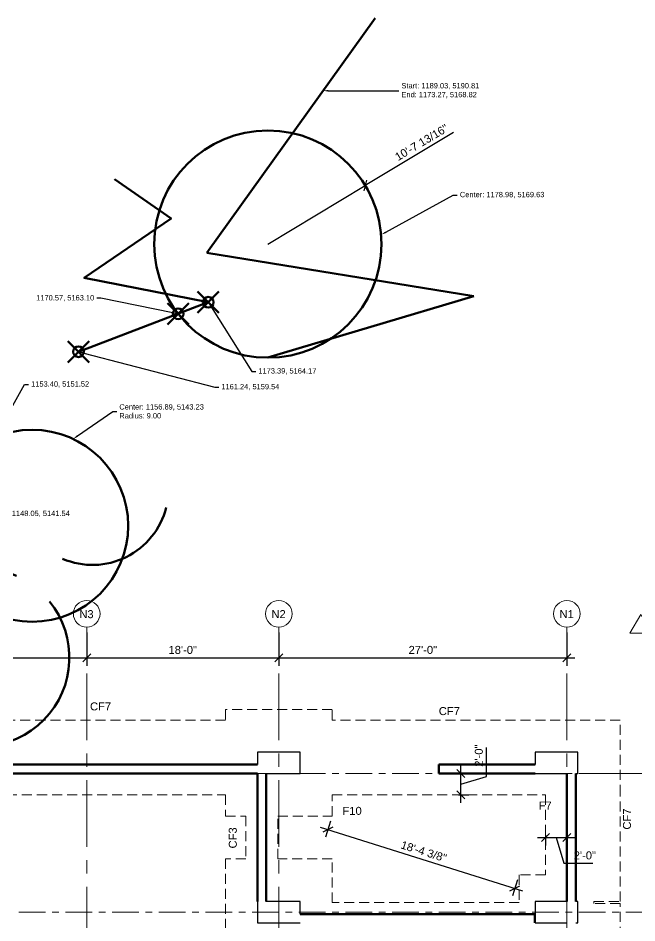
# Model space of a CAD drawing. Header units: feet. Extents: x 983 to 6590, y 136 to 5209.
# Drawn here: x 1155.6 to 1213.6, y 5106 to 5190.8 of the extents above; entities that cross this region are included whole.
import ezdxf
from ezdxf import colors
from ezdxf.entities.mleader import LeaderData, LeaderLine
from ezdxf.math import Vec2, Vec3

# ---------------------------------------------------------------- set-up
doc = ezdxf.new("R2010")
doc.units = ezdxf.units.FT
doc.header["$LTSCALE"] = 5
doc.header["$MEASUREMENT"] = 0
doc.header["$PDMODE"] = 35
doc.header["$PDSIZE"] = 1
for name, pattern in [('CENTER', [2, 1.25, -0.25, 0.25, -0.25]), ('Grid Line 1_2_', [0.875, 0.5, -0.125, 0.125, -0.125]), ('Hidden', [0.28125, 0.1875, -0.09375])]:
    doc.linetypes.add(name, pattern=pattern)
doc.layers.get('0').update_dxf_attribs({"color": 250})
doc.layers.get('Defpoints').update_dxf_attribs({"color": 250})
for name, color, linetype, lineweight in [('A-ANNO-DIMS', 250, 'Continuous', 9), ('A-DETL', 250, 'Continuous', 9), ('A-DETL-MBND', 5, 'Hidden', 9), ('A-WALL', 250, 'Continuous', 13), ('G-ANNO-REVC-IDEN', 250, 'Continuous', 9), ('G-ANNO-TTLB-WIDE', 250, 'Continuous', 50), ('S-COLS', 250, 'Continuous', 9), ('S-FNDN-IDEN', 250, 'Continuous', 9), ('S-GRID', 1, 'CENTER', 9), ('S-GRID-IDEN', 1, 'Continuous', 9)]:
    doc.layers.add(name, color=color, linetype=linetype, lineweight=lineweight)
doc.styles.add('Arial', font='arial.ttf')
doc.styles.get("Standard").update_dxf_attribs({"font": 'arial.ttf'})
doc.dimstyles.new('Linear_-_3_32__Arial', dxfattribs={"dimtxt": 0.75, "dimasz": 0.75, "dimexe": 0.75, "dimexo": 0.5, "dimgap": 0.35, "dimtad": 1, "dimdec": 4, "dimlfac": 12, "dimrnd": 0.0625, "dimzin": 3, "dimdsep": 46, "dimlunit": 4, "dimtxsty": 'Arial', "dimblk1": 'OBLIQUE', "dimblk2": 'OBLIQUE', "dimsah": 1, "dimcen": 0.09, "dimdle": 0.75, "dimazin": 0, "dimtfac": 1, "dimtdec": 4, "dimtmove": 1, "dimatfit": 2, "dimfxl": 1, "dimtvp": 1, "dimfrac": 2, "dimtolj": 1, "dimtzin": 0, "dimarcsym": 2})

# ---------------------------------------------------------------- blocks, each defined once
blk = doc.blocks.new('Grid - Tag_Column_Grid_Head-327277-NORTH GARAGE FOUNDATION PLAN')
at = {"layer": 'S-GRID-IDEN'}
blk.add_circle((0, 0), 0.156, dxfattribs=at)
blk = doc.blocks.new('_Oblique')
at = {"color": 0, "linetype": 'ByBlock', "lineweight": -2}
blk.add_line((-0.5, -0.5), (0.5, 0.5), dxfattribs=at)
blk = doc.blocks.new('*D239')
at = {"layer": 'A-ANNO-DIMS', "color": 0, "lineweight": -2, "transparency": 16777216}
for p, q in [((1204.25, 5114.014), (1207.75, 5114.014)), ((1205, 5114.221), (1205, 5113.264)), ((1206, 5114.014), (1206.727, 5111.59)), ((1207, 5114.221), (1207, 5113.264)), ((1206.727, 5111.59), (1209.434, 5111.59))]:
    blk.add_line(p, q, dxfattribs=at)
at = {"layer": 'Defpoints', "color": 0, "transparency": 16777216}
for p in [(1205, 5114.721), (1207, 5114.721), (1207, 5114.014)]:
    blk.add_point(p, dxfattribs=at)
at = {"layer": 'A-ANNO-DIMS', "color": 0, "lineweight": -2, "transparency": 16777216, "xscale": 0.75, "yscale": 0.75, "zscale": 0.75, "rotation": 180}
blk.add_blockref('_Oblique', (1205, 5114.014), dxfattribs=at)
at = {"layer": 'A-ANNO-DIMS', "color": 0, "lineweight": -2, "transparency": 16777216, "xscale": 0.75, "yscale": 0.75, "zscale": 0.75}
blk.add_blockref('_Oblique', (1207, 5114.014), dxfattribs=at)
at = {"layer": 'A-ANNO-DIMS', "color": 0, "transparency": 16777216, "insert": (1208.681, 5112.323), "char_height": 0.75, "width": 3.20675, "attachment_point": 5, "style": 'Arial'}
blk.add_mtext('\\A1;2\'-0"', dxfattribs=at)
blk = doc.blocks.new('*D240')
at = {"layer": 'A-ANNO-DIMS', "color": 0, "lineweight": -2, "transparency": 16777216}
for p, q in [((1199.481, 5119.727), (1199.481, 5122.434)), ((1197.057, 5117.25), (1197.057, 5120.75)), ((1196.85, 5120), (1197.807, 5120)), ((1197.057, 5119), (1199.481, 5119.727)), ((1196.85, 5118), (1197.807, 5118))]:
    blk.add_line(p, q, dxfattribs=at)
at = {"layer": 'Defpoints', "color": 0, "transparency": 16777216}
for p in [(1196.35, 5120), (1197.057, 5120), (1196.35, 5118)]:
    blk.add_point(p, dxfattribs=at)
at = {"layer": 'A-ANNO-DIMS', "color": 0, "lineweight": -2, "transparency": 16777216, "xscale": 0.75, "yscale": 0.75, "zscale": 0.75}
for p, rotation in [((1197.057, 5120), 90), ((1197.057, 5118), 270)]:
    blk.add_blockref('_Oblique', p, dxfattribs=dict(at, rotation=rotation))
at = {"layer": 'A-ANNO-DIMS', "color": 0, "transparency": 16777216, "insert": (1198.748, 5121.681), "char_height": 0.75, "width": 3.20675, "attachment_point": 5, "rotation": 90, "style": 'Arial'}
blk.add_mtext('\\A1;2\'-0"', dxfattribs=at)
blk = doc.blocks.new('Revision Tag - Revision Tag-1868994-NORTH GARAGE FOUNDATION PLAN')
at = {"layer": 'G-ANNO-REVC-IDEN'}
for p, q in [((0, 0.138), (-0.126, -0.08)), ((0, 0.138), (0.126, -0.08)), ((-0.126, -0.08), (0.126, -0.08))]:
    blk.add_line(p, q, dxfattribs=at)
blk = doc.blocks.new('*D251')
at = {"layer": 'A-ANNO-DIMS', "color": 0, "lineweight": -2, "transparency": 16777216}
for p, q in [((1142.5, 5133.227), (1142.5, 5130.102)), ((1162, 5133.227), (1162, 5130.102)), ((1141.75, 5130.852), (1162.75, 5130.852))]:
    blk.add_line(p, q, dxfattribs=at)
at = {"layer": 'Defpoints', "color": 0, "transparency": 16777216}
for p in [(1142.5, 5133.727), (1162, 5133.727), (1162, 5130.852)]:
    blk.add_point(p, dxfattribs=at)
at = {"layer": 'A-ANNO-DIMS', "color": 0, "lineweight": -2, "transparency": 16777216, "xscale": 0.75, "yscale": 0.75, "zscale": 0.75, "rotation": 180}
blk.add_blockref('_Oblique', (1142.5, 5130.852), dxfattribs=at)
at = {"layer": 'A-ANNO-DIMS', "color": 0, "lineweight": -2, "transparency": 16777216, "xscale": 0.75, "yscale": 0.75, "zscale": 0.75}
blk.add_blockref('_Oblique', (1162, 5130.852), dxfattribs=at)
at = {"layer": 'A-ANNO-DIMS', "color": 0, "transparency": 16777216, "insert": (1152.25, 5131.585), "char_height": 0.75, "attachment_point": 5, "style": 'Arial'}
blk.add_mtext('\\A1;19\'-6"', dxfattribs=at)
blk = doc.blocks.new('*D252')
at = {"layer": 'A-ANNO-DIMS', "color": 0, "lineweight": -2, "transparency": 16777216}
for p, q in [((1162, 5133.227), (1162, 5130.102)), ((1180, 5133.227), (1180, 5130.102)), ((1161.25, 5130.852), (1180.75, 5130.852))]:
    blk.add_line(p, q, dxfattribs=at)
at = {"layer": 'Defpoints', "color": 0, "transparency": 16777216}
for p in [(1162, 5133.727), (1180, 5133.727), (1180, 5130.852)]:
    blk.add_point(p, dxfattribs=at)
at = {"layer": 'A-ANNO-DIMS', "color": 0, "lineweight": -2, "transparency": 16777216, "xscale": 0.75, "yscale": 0.75, "zscale": 0.75, "rotation": 180}
blk.add_blockref('_Oblique', (1162, 5130.852), dxfattribs=at)
at = {"layer": 'A-ANNO-DIMS', "color": 0, "lineweight": -2, "transparency": 16777216, "xscale": 0.75, "yscale": 0.75, "zscale": 0.75}
blk.add_blockref('_Oblique', (1180, 5130.852), dxfattribs=at)
at = {"layer": 'A-ANNO-DIMS', "color": 0, "transparency": 16777216, "insert": (1171, 5131.585), "char_height": 0.75, "attachment_point": 5, "style": 'Arial'}
blk.add_mtext('\\A1;18\'-0"', dxfattribs=at)
blk = doc.blocks.new('*D253')
at = {"layer": 'A-ANNO-DIMS', "color": 0, "lineweight": -2, "transparency": 16777216}
for p, q in [((1180, 5133.227), (1180, 5130.102)), ((1207, 5133.227), (1207, 5130.102)), ((1179.25, 5130.852), (1207.75, 5130.852))]:
    blk.add_line(p, q, dxfattribs=at)
at = {"layer": 'Defpoints', "color": 0, "transparency": 16777216}
for p in [(1180, 5133.727), (1207, 5133.727), (1207, 5130.852)]:
    blk.add_point(p, dxfattribs=at)
at = {"layer": 'A-ANNO-DIMS', "color": 0, "lineweight": -2, "transparency": 16777216, "xscale": 0.75, "yscale": 0.75, "zscale": 0.75, "rotation": 180}
blk.add_blockref('_Oblique', (1180, 5130.852), dxfattribs=at)
at = {"layer": 'A-ANNO-DIMS', "color": 0, "lineweight": -2, "transparency": 16777216, "xscale": 0.75, "yscale": 0.75, "zscale": 0.75}
blk.add_blockref('_Oblique', (1207, 5130.852), dxfattribs=at)
at = {"layer": 'A-ANNO-DIMS', "color": 0, "transparency": 16777216, "insert": (1193.5, 5131.585), "char_height": 0.75, "attachment_point": 5, "style": 'Arial'}
blk.add_mtext('\\A1;27\'-0"', dxfattribs=at)
blk = doc.blocks.new('*D256')
at = {"layer": 'Defpoints', "color": 0, "transparency": 16777216}
for p in [(1188.105, 5175.122), (1178.98, 5169.633)]:
    blk.add_point(p, dxfattribs=at)
at = {"layer": 'G-ANNO-TTLB-WIDE', "color": 0, "lineweight": -2, "transparency": 16777216}
for p in [(1196.38, 5180.1), (1178.98, 5169.633)]:
    blk.add_line(p, (1188.105, 5175.122), dxfattribs=at)
at = {"layer": 'G-ANNO-TTLB-WIDE', "color": 0, "lineweight": -2, "transparency": 16777216, "xscale": 0.75, "yscale": 0.75, "zscale": 0.75, "rotation": 211.0293548250396}
blk.add_blockref('_Oblique', (1188.105, 5175.122), dxfattribs=at)
at = {"layer": 'G-ANNO-TTLB-WIDE', "color": 0, "transparency": 16777216, "insert": (1193.378, 5179.155), "char_height": 0.75, "attachment_point": 5, "rotation": 31.02935, "style": 'Arial'}
blk.add_mtext('\\A1;10\'-7 13/16"', dxfattribs=at)
blk = doc.blocks.new('*D259')
at = {"layer": 'Defpoints', "color": 0, "ltscale": 10, "transparency": 16777216}
for p in [(1185, 5116), (1202.521, 5110.5), (1202.126, 5109.241)]:
    blk.add_point(p, dxfattribs=at)
at = {"layer": 'G-ANNO-TTLB-WIDE', "color": 0, "lineweight": -2, "ltscale": 10, "transparency": 16777216}
for p, q in [((1184.85, 5115.523), (1184.38, 5114.026)), ((1183.889, 5114.966), (1202.841, 5109.017)), ((1202.371, 5110.023), (1201.901, 5108.526))]:
    blk.add_line(p, q, dxfattribs=at)
at = {"layer": 'G-ANNO-TTLB-WIDE', "color": 0, "lineweight": -2, "ltscale": 10, "transparency": 16777216, "xscale": 0.75, "yscale": 0.75, "zscale": 0.75}
for p, rotation in [((1184.605, 5114.741), 162.5723005389971), ((1202.126, 5109.241), 342.5723005389971)]:
    blk.add_blockref('_Oblique', p, dxfattribs=dict(at, rotation=rotation))
at = {"layer": 'G-ANNO-TTLB-WIDE', "color": 0, "ltscale": 10, "transparency": 16777216, "insert": (1193.586, 5112.695), "char_height": 0.75, "attachment_point": 5, "rotation": 342.5723, "style": 'Arial'}
blk.add_mtext('\\A1;18\'-4 3/8"', dxfattribs=at)

msp = doc.modelspace()

# ---------------------------------------------------------------- linework, layer by layer
at = {"layer": 'A-DETL', "lineweight": 20}
msp.add_line((1210.4915312, 5120), (1219.1581979, 5120), dxfattribs=at)
at = {"layer": 'A-DETL-MBND'}
for points in [[(1212, 4995), (1212, 5107.8333333), (1209.5208333, 5107.8333333), (1209.5208333, 5108), (1212, 5108), (1212, 5118), (1212, 5125), (1205, 5125), (1185, 5125), (1185, 5126), (1175, 5126), (1175, 5125), (1147.5, 5125), (1147.5, 5126), (1137.5, 5126), (1137.5, 5124), (1108.5, 5124), (1108.5, 5126), (1098.5, 5126), (1098.5, 5123.5), (1069.5, 5123.5)], [(1069.5, 5118.5), (1098.5, 5118.5), (1098.5, 5116), (1108.5, 5116), (1108.5, 5118), (1137.5, 5118), (1137.5, 5116), (1147.5, 5116), (1147.5, 5118), (1175, 5118), (1175, 5116), (1176.9166667, 5116), (1176.9166667, 5112), (1175, 5112), (1175, 5102)]]:
    msp.add_lwpolyline(points, dxfattribs=at)
msp.add_lwpolyline([(1179.9166667, 5116), (1185, 5116), (1185, 5118), (1205, 5118), (1205, 5110.5), (1202.5208333, 5110.5), (1202.5208333, 5107.9166667), (1185, 5107.9166667), (1185, 5112), (1179.9166667, 5112)], close=True, dxfattribs=at)
at = {"layer": 'A-WALL', "lineweight": 50}
for p, q in [((1178, 5120.8333333), (1144.5, 5120.8333333)), ((1204.0208333, 5120.8333333), (1195, 5120.8333333)), ((1195, 5120.8333333), (1195, 5120)), ((1144.5, 5120), (1178, 5120)), ((1178, 5120), (1178, 5108)), ((1178.8333333, 5108), (1178.8333333, 5120)), ((1195, 5120), (1204.0208333, 5120)), ((1207, 5120), (1207, 5108)), ((1207.8333333, 5108), (1207.8333333, 5120)), ((1204, 5106.8333333), (1182, 5106.8333333)), ((1204, 5106), (1204, 5106.8333333))]:
    msp.add_line(p, q, dxfattribs=at)
at = {"layer": 'G-ANNO-TTLB-WIDE'}
for p, q in [((1189.0343531, 5190.8134078), (1173.2732994, 5168.8179721)), ((1173.2732994, 5168.8179721), (1198.2735926, 5164.7447436)), ((1198.2735926, 5164.7447436), (1178.9798876, 5158.98382))]:
    msp.add_line(p, q, dxfattribs=at)
msp.add_lwpolyline([(1161.2360358, 5159.5427569), (1173.394909, 5164.1748817), (1161.7734446, 5166.4573778), (1169.9017518, 5172.0293542), (1164.5948412, 5175.7216276)], dxfattribs=at)
for centre, radius in [((1178.9798876, 5169.6326182), 10.6487981), ((1156.8871985, 5143.2253446), 9)]:
    msp.add_circle(centre, radius, dxfattribs=at)
for centre, radius, start, end in [((1162.5404268, 5146.6760743), 7.1209764, 246.87442016, 345.892928061), ((1152.0191533, 5130.8901788), 8.3598753, 65.857622241, 38.926104745)]:
    msp.add_arc(centre, radius, start, end, dxfattribs=at)
for p in [(1173.394909, 5164.1748817), (1170.5709901, 5163.0990629), (1161.2360358, 5159.5427569)]:
    msp.add_point(p, dxfattribs=at)
at = {"layer": 'S-COLS', "lineweight": 30}
for p, q in [((1182, 5122), (1178, 5122)), ((1178, 5122), (1178, 5120.8333333)), ((1182, 5120), (1182, 5122)), ((1208.0208333, 5122), (1204.0208333, 5122)), ((1204.0208333, 5122), (1204.0208333, 5120.8333333)), ((1208.0208333, 5120), (1208.0208333, 5122)), ((1178.8333333, 5120), (1182, 5120)), ((1204.0208333, 5120), (1207, 5120)), ((1207.8333333, 5120), (1208.0208333, 5120)), ((1178, 5108), (1178, 5106)), ((1182, 5108), (1178.8333333, 5108)), ((1182, 5106.8333333), (1182, 5108)), ((1207, 5108), (1204.0208333, 5108)), ((1204.0208333, 5108), (1204.0208333, 5106)), ((1208.0208333, 5108), (1207.8333333, 5108)), ((1208.0208333, 5106), (1208.0208333, 5108)), ((1178, 5106), (1182, 5106)), ((1204.0208333, 5106), (1207, 5106)), ((1207.8333333, 5106), (1208.0208333, 5106))]:
    msp.add_line(p, q, dxfattribs=at)
at = {"layer": 'S-GRID'}
for p, q in [((1162, 4983.1206391), (1162, 5133.7266495)), ((1180, 4983.1206391), (1180, 5133.7266495)), ((1207, 4983.1206391), (1207, 5133.7266495))]:
    msp.add_line(p, q, dxfattribs=at)
at = {"layer": 'S-GRID', "linetype": 'Grid Line 1_2_'}
for p, q in [((1223.7579736, 5120), (987.5957821, 5120)), ((1223.7579736, 5107), (987.5957821, 5107))]:
    msp.add_line(p, q, dxfattribs=at)

# ---------------------------------------------------------------- block references
at = {"layer": 'G-ANNO-REVC-IDEN', "xscale": 7.999999999999992, "yscale": 7.999999999999992, "zscale": 7.999999999999992}
msp.add_blockref('Revision Tag - Revision Tag-1868994-NORTH GARAGE FOUNDATION PLAN', (1213.9145468, 5133.7903396), dxfattribs=at)
at = {"layer": 'S-GRID-IDEN', "xscale": 7.999999999999992, "yscale": 7.999999999999992, "zscale": 7.999999999999992}
for p in [(1162, 5134.9766495), (1180, 5134.9766495), (1207, 5134.9766495)]:
    msp.add_blockref('Grid - Tag_Column_Grid_Head-327277-NORTH GARAGE FOUNDATION PLAN', p, dxfattribs=at)

# ---------------------------------------------------------------- texts
at = {"layer": 'S-FNDN-IDEN', "char_height": 0.75, "attachment_point": 1, "style": 'Arial'}
for s, insert, width in [('CF7', (1162.3127341, 5126.6716312), 2.424), ('CF7', (1194.9952845, 5126.2295713), 2.424), ('F10', (1185.9686488, 5116.879108), 2.19675), ('F7', (1204.3560423, 5117.379108), 1.48975)]:
    msp.add_mtext(s, dxfattribs=dict(at, insert=insert, width=width))
at = {"layer": 'S-FNDN-IDEN', "char_height": 0.75, "width": 2.424, "attachment_point": 1, "rotation": 90, "style": 'Arial'}
for s, insert in [('CF7', (1212.2560019, 5114.7452845)), ('CF3', (1175.313594, 5112.9779541))]:
    msp.add_mtext(s, dxfattribs=dict(at, insert=insert))
at = {"layer": 'S-GRID-IDEN', "char_height": 0.75, "width": 1.64125, "attachment_point": 1, "style": 'Arial'}
for s, insert in [('N3', (1161.3114266, 5135.316739)), ('N2', (1179.3114266, 5135.316739)), ('N1', (1206.3114266, 5135.316739))]:
    msp.add_mtext(s, dxfattribs=dict(at, insert=insert))

# ---------------------------------------------------------------- dimensions: what is measured, and where the dimension line sits
at = {"layer": 'A-ANNO-DIMS'}
for base, p1, p2, override, picture, middle in [((1162, 5130.8523046), (1142.5, 5133.7266495), (1162, 5133.7266495), {"dimscale": 1, "dimpost": '<>'}, '*D251', (1152.25, 5131.5852344)), ((1180, 5130.8523046), (1162, 5133.7266495), (1180, 5133.7266495), {"dimscale": 1, "dimpost": '<>'}, '*D252', (1171, 5131.5852344)), ((1207, 5130.8523046), (1180, 5133.7266495), (1207, 5133.7266495), {"dimscale": 1, "dimpost": '<>'}, '*D253', (1193.5, 5131.5852344)), ((1207, 5114.0137926), (1205, 5114.7208994), (1207, 5114.7208994), {"dimscale": 1, "dimpost": '<>', "dimfxl": 24}, '*D239', (1207.0771368, 5112.3229331))]:
    dim = msp.add_linear_dim(base=base, p1=p1, p2=p2, dimstyle='Linear_-_3_32__Arial', override=override, dxfattribs=at)
    dim.commit()
    dim.dimension.update_dxf_attribs({"geometry": picture, "text_midpoint": middle})
dim = msp.add_linear_dim(base=(1197.0574157, 5120), p1=(1196.3503089, 5118), p2=(1196.3503089, 5120), angle=90, dimstyle='Linear_-_3_32__Arial', override={"dimscale": 1, "dimpost": '<>', "dimfxl": 24}, dxfattribs=at)
dim.commit()
dim.dimension.update_dxf_attribs({"geometry": '*D240', "text_midpoint": (1198.7482752, 5120.0771368)})
at = {"layer": 'G-ANNO-TTLB-WIDE'}
dim = msp.add_radius_dim(center=(1178.9798876, 5169.6326182), mpoint=(1188.104878, 5175.1218305), dimstyle='Linear_-_3_32__Arial', override={"dimpost": '<>'}, dxfattribs=at)
dim.commit()
dim.dimension.update_dxf_attribs({"geometry": '*D256', "text_midpoint": (1193.758633, 5178.5228928), "dimtype": 164})
at = {"layer": 'G-ANNO-TTLB-WIDE', "color": 221, "ltscale": 10}
dim = msp.add_aligned_dim(p1=(1185, 5116), p2=(1202.5208333, 5110.5), distance=-1.3193411, dimstyle='Linear_-_3_32__Arial', override={"dimpost": '<>'}, dxfattribs=at)
dim.commit()
dim.dimension.update_dxf_attribs({"geometry": '*D259', "text_midpoint": (1193.5863175, 5112.6953886)})

# ---------------------------------------------------------------- leaders
at = {"layer": 'G-ANNO-TTLB-WIDE'}
ml = msp.add_multileader_mtext('Standard', dxfattribs=at)
ml.set_content('Start: 1189.03, 5190.81\\PEnd: 1173.27, 5168.82', color=256)
ml.set_leader_properties()
ml.build(insert=Vec2(0, 0))
ml.multileader.update_dxf_attribs({"text_left_attachment_type": 2, "text_right_attachment_type": 2, "dogleg_length": 0.36, "arrow_head_size": 0.5})
ctx = ml.context
ctx.base_point, ctx.char_height, ctx.arrow_head_size, ctx.landing_gap_size, ctx.plane_origin = Vec3(1191.2459061, 5184.0052964), 0.5, 0.5, 0.25, Vec3(1184.1559315, 5184.0052964)
ctx.left_attachment, ctx.right_attachment = 2, 2
notes = []
notes.append((ctx, [(0, (1, 1, 0), (1190.8859061, 5184.0052964), (1, 0), 0.36, [(0, [(1184.1559315, 5184.0052964)], 0, [])])]))
ctx.mtext.insert, ctx.mtext.flow_direction = Vec3(1191.4959061, 5184.7267038), 5
ml = msp.add_multileader_mtext('Standard', dxfattribs=at)
ml.set_content('Center: 1178.98, 5169.63', color=256)
ml.set_leader_properties()
ml.build(insert=Vec2(0, 0))
ml.multileader.update_dxf_attribs({"text_left_attachment_type": 2, "text_right_attachment_type": 2, "dogleg_length": 0.36, "arrow_head_size": 0.5})
ctx = ml.context
ctx.base_point, ctx.char_height, ctx.arrow_head_size, ctx.landing_gap_size, ctx.plane_origin = Vec3(1196.7181173, 5174.2200962), 0.5, 0.5, 0.25, Vec3(1189.5928407, 5170.5056183)
ctx.left_attachment, ctx.right_attachment = 2, 2
notes.append((ctx, [(0, (1, 1, 0), (1196.3581173, 5174.2200962), (1, 0), 0.36, [(0, [(1189.5928407, 5170.5056183)], 0, [])])]))
ctx.mtext.insert, ctx.mtext.flow_direction = Vec3(1196.9681173, 5174.5238138), 5
ml = msp.add_multileader_mtext('Standard', dxfattribs=at)
ml.set_content('1170.57, 5163.10', color=256)
ml.set_leader_properties()
ml.build(insert=Vec2(0, 0))
ml.multileader.update_dxf_attribs({"text_left_attachment_type": 2, "text_right_attachment_type": 2, "dogleg_length": 0.36, "arrow_head_size": 0.5})
ctx = ml.context
ctx.base_point, ctx.char_height, ctx.arrow_head_size, ctx.landing_gap_size, ctx.plane_origin = Vec3(1157.1285506, 5164.5471177), 0.5, 0.5, 0.25, Vec3(1170.5709908, 5163.099062)
ctx.left_attachment, ctx.right_attachment, ctx.text_align_type = 2, 2, 2
notes.append((ctx, [(0, (1, 1, 0), (1163.3169953, 5164.5471177), (-1, 0), 0.36, [(0, [(1170.5709908, 5163.099062)], 0, [])])]))
ctx.mtext.insert, ctx.mtext.alignment, ctx.mtext.flow_direction = Vec3(1162.7069953, 5164.8475951), 3, 5
ml = msp.add_multileader_mtext('Standard', dxfattribs=at)
ml.set_content('1173.39, 5164.17', color=256)
ml.set_leader_properties()
ml.build(insert=Vec2(0, 0))
ml.multileader.update_dxf_attribs({"text_left_attachment_type": 2, "text_right_attachment_type": 2, "dogleg_length": 0.36, "arrow_head_size": 0.5})
ctx = ml.context
ctx.base_point, ctx.char_height, ctx.arrow_head_size, ctx.landing_gap_size, ctx.plane_origin = Vec3(1177.8394256, 5157.6976622), 0.5, 0.5, 0.25, Vec3(1173.394909, 5164.1748817)
ctx.left_attachment, ctx.right_attachment = 2, 2
notes.append((ctx, [(0, (1, 1, 0), (1177.4794256, 5157.6976622), (1, 0), 0.36, [(0, [(1173.394909, 5164.1748817)], 0, [])])]))
ctx.mtext.insert, ctx.mtext.flow_direction = Vec3(1178.0894256, 5157.9981397), 5
ml = msp.add_multileader_mtext('Standard', dxfattribs=at)
ml.set_content('1161.24, 5159.54', color=256)
ml.set_leader_properties()
ml.build(insert=Vec2(0, 0))
ml.multileader.update_dxf_attribs({"text_left_attachment_type": 2, "text_right_attachment_type": 2, "dogleg_length": 0.36, "arrow_head_size": 0.5})
ctx = ml.context
ctx.base_point, ctx.char_height, ctx.arrow_head_size, ctx.landing_gap_size, ctx.plane_origin = Vec3(1174.3696733, 5156.2176779), 0.5, 0.5, 0.25, Vec3(1161.2360358, 5159.5427569)
ctx.left_attachment, ctx.right_attachment = 2, 2
notes.append((ctx, [(0, (1, 1, 0), (1174.0096733, 5156.2176779), (1, 0), 0.36, [(0, [(1161.2360358, 5159.5427569)], 0, [])])]))
ctx.mtext.insert, ctx.mtext.flow_direction = Vec3(1174.6196733, 5156.5181553), 5
ml = msp.add_multileader_mtext('Standard', dxfattribs=at)
ml.set_content('1153.40, 5151.52', color=256)
ml.set_leader_properties()
ml.build(insert=Vec2(0, 0))
ml.multileader.update_dxf_attribs({"text_left_attachment_type": 2, "text_right_attachment_type": 2, "dogleg_length": 0.36, "arrow_head_size": 0.5})
ctx = ml.context
ctx.base_point, ctx.char_height, ctx.arrow_head_size, ctx.landing_gap_size, ctx.plane_origin = Vec3(1156.5437119, 5156.4656932), 0.5, 0.5, 0.25, Vec3(1153.4039959, 5151.523977)
ctx.left_attachment, ctx.right_attachment = 2, 2
notes.append((ctx, [(0, (1, 1, 0), (1156.1837119, 5156.4656932), (1, 0), 0.36, [(0, [(1153.4039959, 5151.523977)], 0, [])])]))
ctx.mtext.insert, ctx.mtext.flow_direction = Vec3(1156.7937119, 5156.7661707), 5
ml = msp.add_multileader_mtext('Standard', dxfattribs=at)
ml.set_content('Center: 1156.89, 5143.23\\PRadius: 9.00', color=256)
ml.set_leader_properties()
ml.build(insert=Vec2(0, 0))
ml.multileader.update_dxf_attribs({"text_left_attachment_type": 2, "text_right_attachment_type": 2, "dogleg_length": 0.36, "arrow_head_size": 0.5})
ctx = ml.context
ctx.base_point, ctx.char_height, ctx.arrow_head_size, ctx.landing_gap_size, ctx.plane_origin = Vec3(1164.809679, 5153.9465117), 0.5, 0.5, 0.25, Vec3(1156.8871985, 5143.2253446)
ctx.left_attachment, ctx.right_attachment = 2, 2
notes.append((ctx, [(0, (1, 1, 0), (1164.449679, 5153.9465117), (1, 0), 0.36, [(0, [(1160.7348396, 5151.3614161)], 0, [])])]))
ctx.mtext.insert, ctx.mtext.flow_direction = Vec3(1165.059679, 5154.6227282), 5
ml = msp.add_multileader_mtext('Standard', dxfattribs=at)
ml.set_content('1148.05, 5141.54', color=256)
ml.set_leader_properties()
ml.build(insert=Vec2(0, 0))
ml.multileader.update_dxf_attribs({"text_left_attachment_type": 2, "text_right_attachment_type": 2, "dogleg_length": 0.36, "arrow_head_size": 0.5})
ctx = ml.context
ctx.base_point, ctx.char_height, ctx.arrow_head_size, ctx.landing_gap_size, ctx.plane_origin = Vec3(1154.7315786, 5144.3370379), 0.5, 0.5, 0.25, Vec3(1148.0467388, 5141.5382551)
ctx.left_attachment, ctx.right_attachment = 2, 2
notes.append((ctx, [(0, (1, 1, 0), (1154.3715786, 5144.3370379), (1, 0), 0.36, [(0, [(1148.0467388, 5141.5382551)], 0, [])])]))
ctx.mtext.insert, ctx.mtext.flow_direction = Vec3(1154.9815786, 5144.6375154), 5
for ctx, leaders in notes:
    for number, flags, end, landing, length, lines in leaders:
        leader = LeaderData()
        leader.index, (leader.has_last_leader_line, leader.has_dogleg_vector, leader.attachment_direction) = number, flags
        leader.last_leader_point, leader.dogleg_vector, leader.dogleg_length = Vec3(end), Vec3(landing), length
        for number, points, colour, breaks in lines:
            line = LeaderLine()
            line.index, line.vertices, line.color, line.breaks = number, Vec3.list(points), colors.encode_raw_color(colour), breaks
            leader.lines.append(line)
        ctx.leaders.append(leader)

doc.saveas('drawing.dxf')
